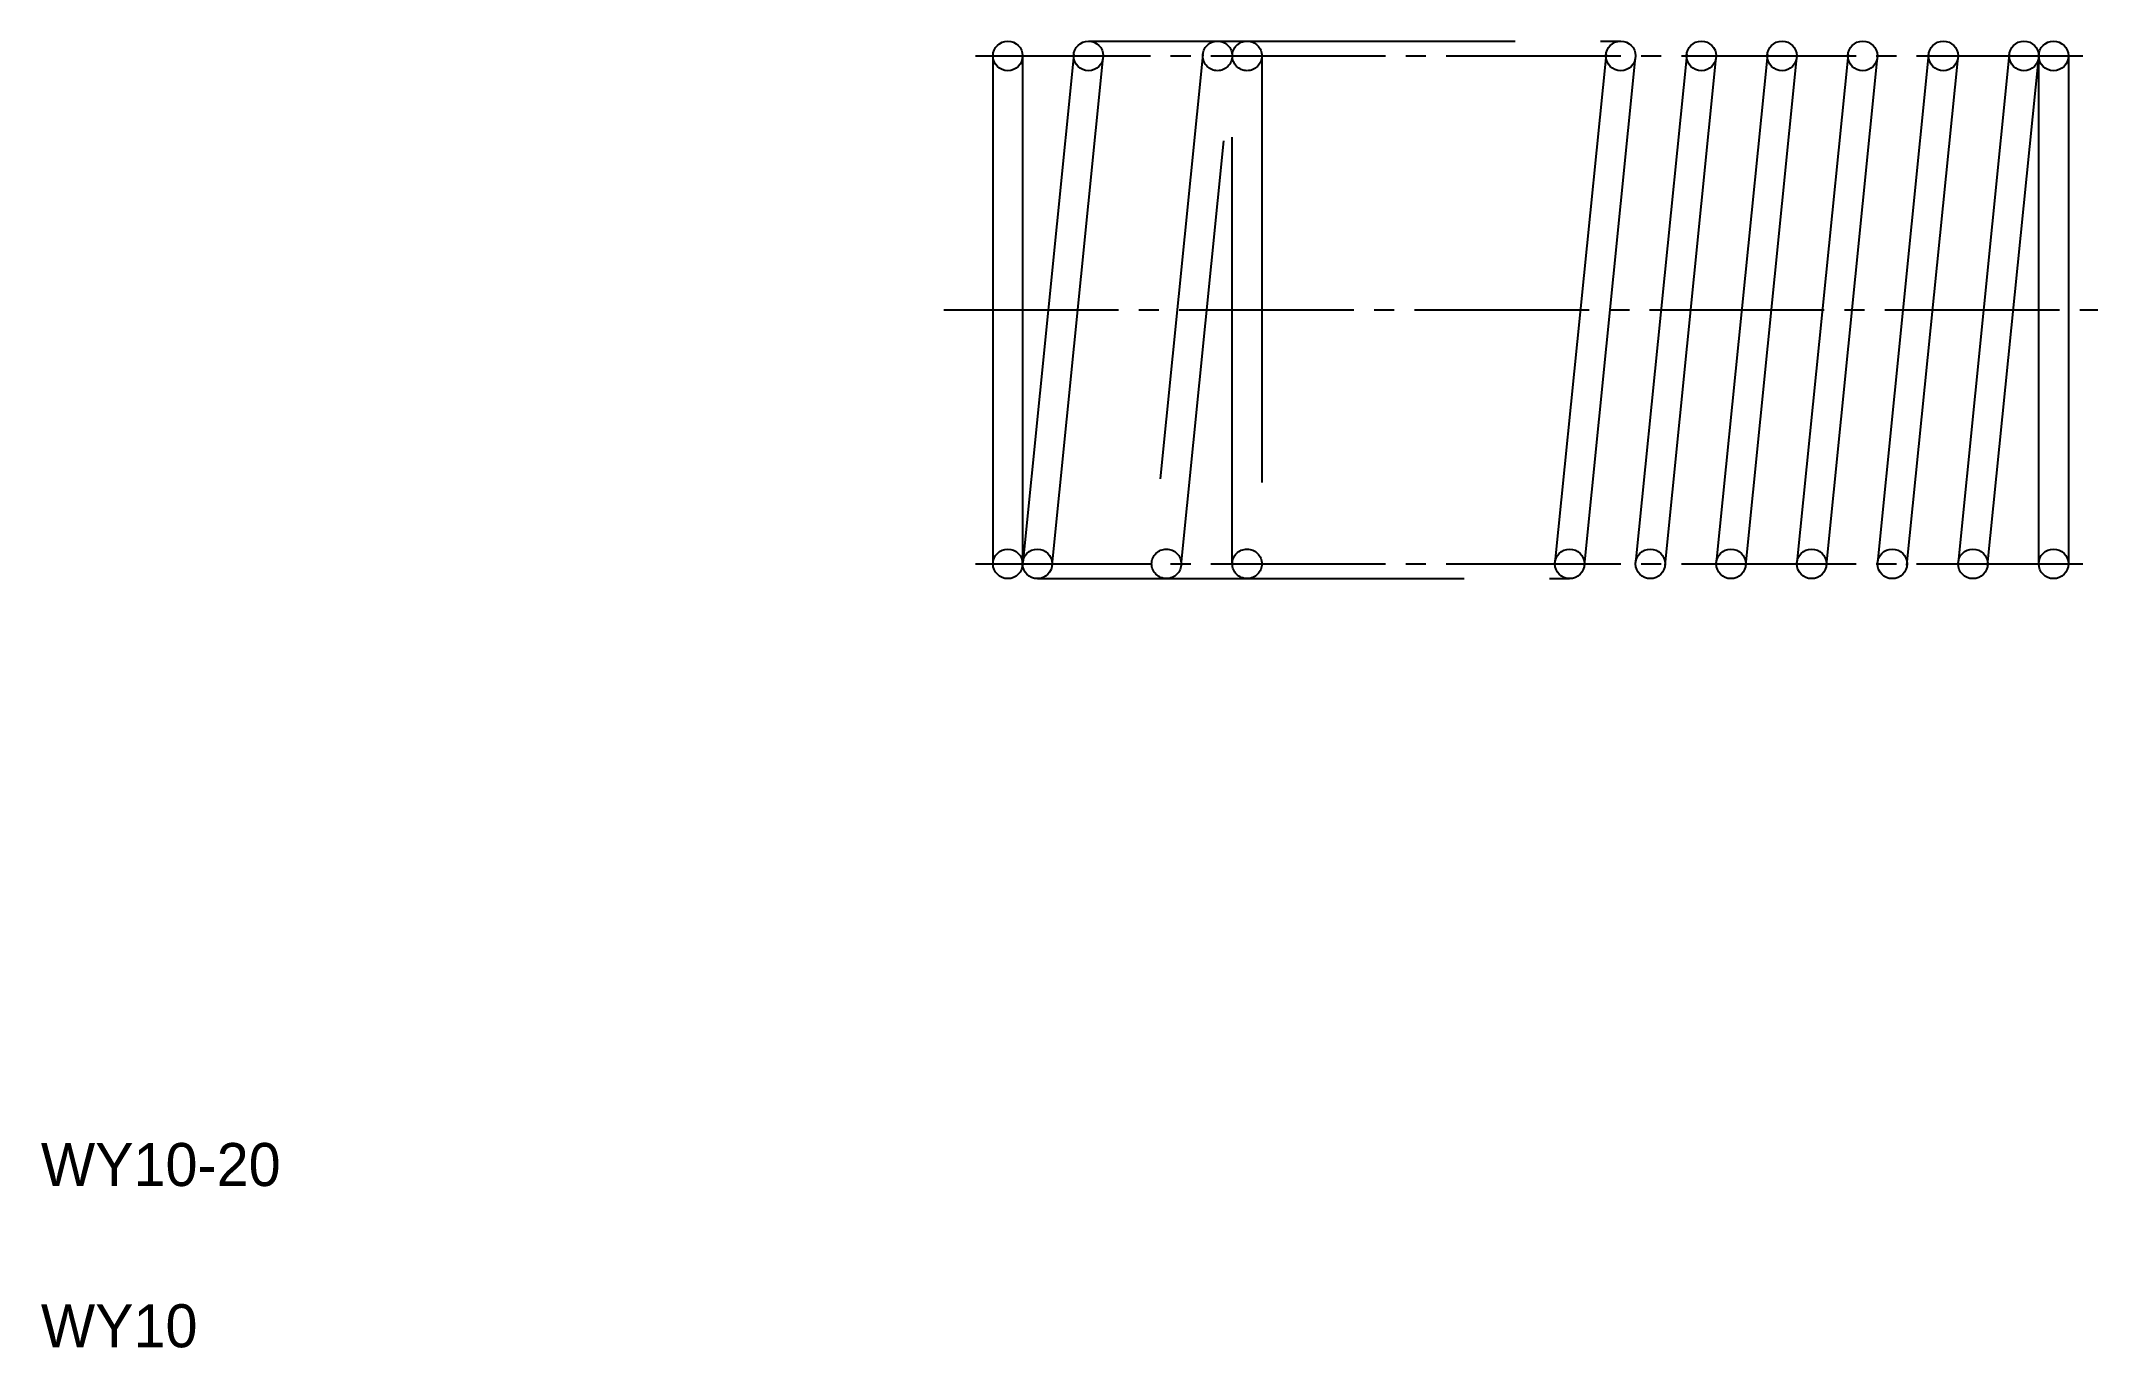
# Model space of a CAD drawing. Extents: x 2 to 40.3, y 2 to 26.3.
import ezdxf

# ---------------------------------------------------------------- set-up
doc = ezdxf.new("R2010")
doc.units = 0
doc.header["$LTSCALE"] = 0.25
doc.linetypes.add('CENTER', pattern=[17.5, 13, -1.5, 1.5, -1.5])
doc.linetypes.add('PHANTOM', pattern=[63.5, 31.75, -6.35, 6.35, -6.35, 6.35, -6.35])
doc.layers.get('0').update_dxf_attribs({"linetype": 'CONTINUOUS'})
doc.layers.add('CENTER', color=1, linetype='CENTER')

msp = doc.modelspace()

# ---------------------------------------------------------------- linework, layer by layer
at = {"color": 7}
for p, q in [((19.709, 16.575), (19.709, 26.025)), ((20.259, 26.025), (20.259, 16.575)), ((21.211, 26.053), (20.261, 16.603)), ((31.111, 26.053), (30.161, 16.603)), ((32.611, 26.053), (31.661, 16.603)), ((34.111, 26.053), (33.161, 16.603)), ((35.611, 26.053), (34.661, 16.603)), ((37.111, 26.053), (36.161, 16.603)), ((38.611, 26.053), (37.661, 16.603)), ((39.159, 16.575), (39.159, 26.025)), ((39.709, 26.025), (39.709, 16.575)), ((20.808, 16.548), (21.758, 25.998)), ((30.708, 16.548), (31.658, 25.998)), ((32.208, 16.548), (33.158, 25.998)), ((33.708, 16.548), (34.658, 25.998)), ((35.208, 16.548), (36.158, 25.998)), ((36.708, 16.548), (37.658, 25.998)), ((38.208, 16.548), (39.158, 25.998))]:
    msp.add_line(p, q, dxfattribs=at)
at = {"color": 3, "linetype": 'PHANTOM'}
for p, q in [((21.484, 26.3), (31.384, 26.3)), ((23.611, 26.053), (22.661, 16.603)), ((24.159, 16.575), (24.159, 26.025)), ((24.709, 26.025), (24.709, 16.575)), ((23.208, 16.548), (24.158, 25.998)), ((20.534, 16.3), (30.434, 16.3))]:
    msp.add_line(p, q, dxfattribs=at)
for p, q in [((23.009, 16.3), (23.009, 16.301)), ((25.484, 16.3), (25.485, 16.3))]:
    msp.add_line(p, q)
at = {"color": 7}
for centre in [(19.984, 26.025), (21.484, 26.025), (31.384, 26.025), (32.884, 26.025), (34.384, 26.025), (35.884, 26.025), (37.384, 26.025), (38.884, 26.025), (39.434, 26.025), (19.984, 16.575), (20.534, 16.575), (30.434, 16.575), (31.934, 16.575), (33.434, 16.575), (34.934, 16.575), (36.434, 16.575), (37.934, 16.575), (39.434, 16.575)]:
    msp.add_circle(centre, 0.275, dxfattribs=at)
at = {"color": 3, "linetype": 'PHANTOM'}
for centre in [(23.884, 26.025), (24.434, 26.025), (22.934, 16.575), (24.434, 16.575)]:
    msp.add_circle(centre, 0.275, dxfattribs=at)
at = {"layer": 'CENTER', "color": 1, "linetype": 'CENTER'}
for p, q in [((19.386, 26.025), (39.978, 26.025)), ((18.795, 21.3), (40.258, 21.3)), ((19.386, 16.575), (39.978, 16.575))]:
    msp.add_line(p, q, dxfattribs=at)

# ---------------------------------------------------------------- texts
for s, p in [('WY10-20', (2, 5)), ('WY10', (2, 2))]:
    msp.add_text(s, height=0.8).set_placement(p)

doc.saveas('drawing.dxf')
